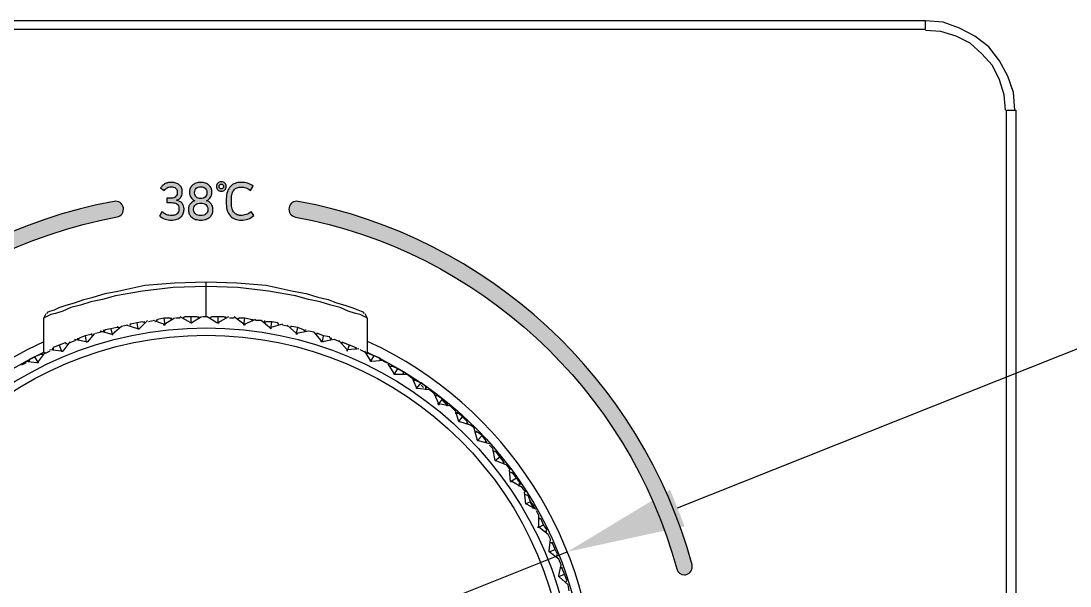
# Model space of a CAD drawing. Extents: x -1640 to -1430, y -4199 to -3902.
# Drawn here: x -1512.86 to -1486.31, y -3999.75 to -3985.44 of the extents above; entities that cross this region are included whole.
import ezdxf

# ---------------------------------------------------------------- set-up
doc = ezdxf.new("R2010")
doc.units = 0
doc.header["$LTSCALE"] = 7
for name, color, linetype in [('D', 2, 'CONTINUOUS'), ('DIM', 2, 'CONTINUOUS'), ('DWG', 7, 'CONTINUOUS')]:
    doc.layers.add(name, color=color, linetype=linetype)

msp = doc.modelspace()

# ---------------------------------------------------------------- hatches: boundary and pattern name
at = {"layer": 'D'}
h = msp.add_hatch(color=256, dxfattribs=at)
h.dxf.hatch_style = 2
edge = h.paths.add_edge_path()
edge.add_spline(control_points=[(-1509.324, -3989.668), (-1509.31, -3989.649), (-1509.295, -3989.631), (-1509.278, -3989.614), (-1509.262, -3989.597), (-1509.242, -3989.582), (-1509.221, -3989.57), (-1509.199, -3989.557), (-1509.174, -3989.548), (-1509.147, -3989.54), (-1509.12, -3989.533), (-1509.089, -3989.529), (-1509.054, -3989.529), (-1509.011, -3989.529), (-1508.972, -3989.535), (-1508.938, -3989.546), (-1508.904, -3989.557), (-1508.875, -3989.573), (-1508.85, -3989.593), (-1508.826, -3989.613), (-1508.807, -3989.638), (-1508.794, -3989.666), (-1508.78, -3989.695), (-1508.774, -3989.727), (-1508.774, -3989.761), (-1508.774, -3989.761), (-1508.774, -3989.774), (-1508.774, -3989.774), (-1508.774, -3989.792), (-1508.776, -3989.811), (-1508.78, -3989.832), (-1508.784, -3989.852), (-1508.792, -3989.872), (-1508.803, -3989.891), (-1508.814, -3989.91), (-1508.829, -3989.927), (-1508.848, -3989.944), (-1508.867, -3989.96), (-1508.891, -3989.973), (-1508.919, -3989.983), (-1508.856, -3989.995), (-1508.81, -3990.019), (-1508.778, -3990.058), (-1508.747, -3990.097), (-1508.731, -3990.143), (-1508.731, -3990.197), (-1508.731, -3990.197), (-1508.731, -3990.216), (-1508.731, -3990.216), (-1508.731, -3990.25), (-1508.737, -3990.284), (-1508.75, -3990.316), (-1508.762, -3990.348), (-1508.782, -3990.377), (-1508.808, -3990.402), (-1508.834, -3990.427), (-1508.867, -3990.447), (-1508.909, -3990.462), (-1508.95, -3990.477), (-1508.999, -3990.485), (-1509.055, -3990.485), (-1509.109, -3990.485), (-1509.161, -3990.477), (-1509.212, -3990.46), (-1509.262, -3990.443), (-1509.309, -3990.417), (-1509.352, -3990.382), (-1509.352, -3990.382), (-1509.289, -3990.28), (-1509.289, -3990.28), (-1509.244, -3990.313), (-1509.204, -3990.336), (-1509.168, -3990.349), (-1509.133, -3990.363), (-1509.096, -3990.369), (-1509.055, -3990.369), (-1509.022, -3990.369), (-1508.993, -3990.365), (-1508.968, -3990.357), (-1508.943, -3990.349), (-1508.922, -3990.338), (-1508.906, -3990.324), (-1508.89, -3990.311), (-1508.878, -3990.294), (-1508.87, -3990.276), (-1508.862, -3990.258), (-1508.859, -3990.238), (-1508.859, -3990.217), (-1508.859, -3990.217), (-1508.859, -3990.201), (-1508.859, -3990.201), (-1508.859, -3990.17), (-1508.864, -3990.144), (-1508.873, -3990.124), (-1508.883, -3990.104), (-1508.897, -3990.088), (-1508.914, -3990.076), (-1508.931, -3990.064), (-1508.951, -3990.055), (-1508.975, -3990.05), (-1508.999, -3990.045), (-1509.024, -3990.043), (-1509.05, -3990.043), (-1509.05, -3990.043), (-1509.165, -3990.043), (-1509.165, -3990.043), (-1509.165, -3990.043), (-1509.165, -3989.932), (-1509.165, -3989.932), (-1509.165, -3989.932), (-1509.055, -3989.932), (-1509.055, -3989.932), (-1509.026, -3989.932), (-1509.002, -3989.927), (-1508.982, -3989.918), (-1508.962, -3989.909), (-1508.946, -3989.898), (-1508.934, -3989.883), (-1508.922, -3989.869), (-1508.914, -3989.852), (-1508.908, -3989.833), (-1508.902, -3989.814), (-1508.9, -3989.795), (-1508.9, -3989.775), (-1508.9, -3989.775), (-1508.9, -3989.765), (-1508.9, -3989.765), (-1508.9, -3989.744), (-1508.904, -3989.726), (-1508.912, -3989.711), (-1508.92, -3989.696), (-1508.931, -3989.684), (-1508.945, -3989.673), (-1508.958, -3989.663), (-1508.975, -3989.655), (-1508.994, -3989.65), (-1509.012, -3989.645), (-1509.032, -3989.643), (-1509.053, -3989.643), (-1509.091, -3989.643), (-1509.125, -3989.65), (-1509.153, -3989.664), (-1509.181, -3989.679), (-1509.208, -3989.703), (-1509.233, -3989.735), (-1509.233, -3989.735), (-1509.324, -3989.668), (-1509.324, -3989.668)], knot_values=[0, 0, 0, 0, 1, 1, 1, 2, 2, 2, 3, 3, 3, 4, 4, 4, 5, 5, 5, 6, 6, 6, 7, 7, 7, 8, 8, 8, 9, 9, 9, 10, 10, 10, 11, 11, 11, 12, 12, 12, 13, 13, 13, 14, 14, 14, 15, 15, 15, 16, 16, 16, 17, 17, 17, 18, 18, 18, 19, 19, 19, 20, 20, 20, 21, 21, 21, 22, 22, 22, 23, 23, 23, 24, 24, 24, 25, 25, 25, 26, 26, 26, 27, 27, 27, 28, 28, 28, 29, 29, 29, 30, 30, 30, 31, 31, 31, 32, 32, 32, 33, 33, 33, 34, 34, 34, 35, 35, 35, 36, 36, 36, 37, 37, 37, 38, 38, 38, 39, 39, 39, 40, 40, 40, 41, 41, 41, 42, 42, 42, 43, 43, 43, 44, 44, 44, 45, 45, 45, 46, 46, 46, 47, 47, 47, 48, 48, 48, 49, 49, 49, 49], degree=3, periodic=0)
h = msp.add_hatch(color=256, dxfattribs=at)
h.dxf.hatch_style = 2
edge = h.paths.add_edge_path()
edge.add_spline(control_points=[(-1508.618, -3990.208), (-1508.618, -3990.183), (-1508.614, -3990.158), (-1508.606, -3990.136), (-1508.598, -3990.113), (-1508.586, -3990.093), (-1508.572, -3990.074), (-1508.557, -3990.056), (-1508.54, -3990.04), (-1508.521, -3990.026), (-1508.502, -3990.012), (-1508.481, -3990.002), (-1508.459, -3989.995), (-1508.503, -3989.974), (-1508.537, -3989.944), (-1508.558, -3989.906), (-1508.58, -3989.869), (-1508.591, -3989.83), (-1508.591, -3989.79), (-1508.591, -3989.79), (-1508.591, -3989.772), (-1508.591, -3989.772), (-1508.591, -3989.739), (-1508.585, -3989.708), (-1508.572, -3989.679), (-1508.56, -3989.649), (-1508.542, -3989.624), (-1508.518, -3989.601), (-1508.494, -3989.579), (-1508.464, -3989.562), (-1508.429, -3989.549), (-1508.394, -3989.536), (-1508.354, -3989.529), (-1508.308, -3989.529), (-1508.264, -3989.529), (-1508.224, -3989.536), (-1508.189, -3989.549), (-1508.153, -3989.562), (-1508.124, -3989.579), (-1508.1, -3989.601), (-1508.076, -3989.624), (-1508.057, -3989.649), (-1508.044, -3989.679), (-1508.032, -3989.708), (-1508.025, -3989.739), (-1508.025, -3989.772), (-1508.025, -3989.772), (-1508.025, -3989.79), (-1508.025, -3989.79), (-1508.025, -3989.83), (-1508.036, -3989.868), (-1508.057, -3989.905), (-1508.079, -3989.942), (-1508.112, -3989.972), (-1508.158, -3989.995), (-1508.112, -3990.009), (-1508.074, -3990.035), (-1508.044, -3990.073), (-1508.013, -3990.112), (-1507.998, -3990.157), (-1507.998, -3990.208), (-1507.998, -3990.208), (-1507.998, -3990.23), (-1507.998, -3990.23), (-1507.998, -3990.267), (-1508.005, -3990.301), (-1508.019, -3990.333), (-1508.034, -3990.364), (-1508.054, -3990.391), (-1508.08, -3990.413), (-1508.107, -3990.435), (-1508.139, -3990.453), (-1508.178, -3990.466), (-1508.216, -3990.478), (-1508.259, -3990.485), (-1508.308, -3990.485), (-1508.357, -3990.485), (-1508.401, -3990.478), (-1508.439, -3990.466), (-1508.477, -3990.453), (-1508.509, -3990.435), (-1508.536, -3990.413), (-1508.562, -3990.391), (-1508.583, -3990.364), (-1508.597, -3990.333), (-1508.611, -3990.301), (-1508.618, -3990.267), (-1508.618, -3990.23), (-1508.618, -3990.23), (-1508.618, -3990.208), (-1508.618, -3990.208)], knot_values=[0, 0, 0, 0, 1, 1, 1, 2, 2, 2, 3, 3, 3, 4, 4, 4, 5, 5, 5, 6, 6, 6, 7, 7, 7, 8, 8, 8, 9, 9, 9, 10, 10, 10, 11, 11, 11, 12, 12, 12, 13, 13, 13, 14, 14, 14, 15, 15, 15, 16, 16, 16, 17, 17, 17, 18, 18, 18, 19, 19, 19, 20, 20, 20, 21, 21, 21, 22, 22, 22, 23, 23, 23, 24, 24, 24, 25, 25, 25, 26, 26, 26, 27, 27, 27, 28, 28, 28, 29, 29, 29, 30, 30, 30, 30], degree=3, periodic=0)
edge = h.paths.add_edge_path()
edge.add_spline(control_points=[(-1508.487, -3990.224), (-1508.487, -3990.268), (-1508.471, -3990.303), (-1508.439, -3990.33), (-1508.407, -3990.357), (-1508.363, -3990.37), (-1508.307, -3990.37), (-1508.251, -3990.37), (-1508.208, -3990.357), (-1508.176, -3990.33), (-1508.145, -3990.303), (-1508.129, -3990.268), (-1508.129, -3990.224), (-1508.129, -3990.224), (-1508.129, -3990.21), (-1508.129, -3990.21), (-1508.129, -3990.159), (-1508.146, -3990.121), (-1508.18, -3990.094), (-1508.213, -3990.067), (-1508.255, -3990.054), (-1508.307, -3990.054), (-1508.332, -3990.054), (-1508.355, -3990.057), (-1508.377, -3990.064), (-1508.399, -3990.07), (-1508.418, -3990.08), (-1508.434, -3990.093), (-1508.45, -3990.107), (-1508.463, -3990.123), (-1508.473, -3990.142), (-1508.482, -3990.162), (-1508.487, -3990.184), (-1508.487, -3990.21), (-1508.487, -3990.21), (-1508.487, -3990.224), (-1508.487, -3990.224)], knot_values=[0, 0, 0, 0, 1, 1, 1, 2, 2, 2, 3, 3, 3, 4, 4, 4, 5, 5, 5, 6, 6, 6, 7, 7, 7, 8, 8, 8, 9, 9, 9, 10, 10, 10, 11, 11, 11, 12, 12, 12, 12], degree=3, periodic=0)
edge = h.paths.add_edge_path()
edge.add_spline(control_points=[(-1508.462, -3989.796), (-1508.462, -3989.842), (-1508.448, -3989.878), (-1508.418, -3989.904), (-1508.388, -3989.929), (-1508.352, -3989.942), (-1508.308, -3989.942), (-1508.264, -3989.942), (-1508.228, -3989.929), (-1508.198, -3989.904), (-1508.169, -3989.878), (-1508.154, -3989.842), (-1508.154, -3989.796), (-1508.154, -3989.796), (-1508.154, -3989.781), (-1508.154, -3989.781), (-1508.154, -3989.738), (-1508.168, -3989.703), (-1508.196, -3989.679), (-1508.225, -3989.654), (-1508.262, -3989.641), (-1508.308, -3989.641), (-1508.354, -3989.641), (-1508.392, -3989.654), (-1508.42, -3989.679), (-1508.448, -3989.703), (-1508.462, -3989.738), (-1508.462, -3989.781), (-1508.462, -3989.781), (-1508.462, -3989.796), (-1508.462, -3989.796)], knot_values=[0, 0, 0, 0, 1, 1, 1, 2, 2, 2, 3, 3, 3, 4, 4, 4, 5, 5, 5, 6, 6, 6, 7, 7, 7, 8, 8, 8, 9, 9, 9, 10, 10, 10, 10], degree=3, periodic=0)
h = msp.add_hatch(color=256, dxfattribs=at)
h.dxf.hatch_style = 2
edge = h.paths.add_edge_path()
edge.add_spline(control_points=[(-1507.66, -3989.634), (-1507.66, -3989.65), (-1507.663, -3989.665), (-1507.669, -3989.68), (-1507.675, -3989.694), (-1507.683, -3989.707), (-1507.695, -3989.718), (-1507.706, -3989.729), (-1507.719, -3989.737), (-1507.734, -3989.744), (-1507.75, -3989.75), (-1507.767, -3989.753), (-1507.786, -3989.753), (-1507.805, -3989.753), (-1507.822, -3989.75), (-1507.837, -3989.744), (-1507.853, -3989.737), (-1507.866, -3989.729), (-1507.877, -3989.718), (-1507.888, -3989.707), (-1507.897, -3989.694), (-1507.903, -3989.68), (-1507.909, -3989.665), (-1507.912, -3989.65), (-1507.912, -3989.634), (-1507.912, -3989.617), (-1507.909, -3989.602), (-1507.903, -3989.587), (-1507.897, -3989.573), (-1507.888, -3989.56), (-1507.877, -3989.549), (-1507.866, -3989.539), (-1507.853, -3989.53), (-1507.837, -3989.524), (-1507.822, -3989.517), (-1507.805, -3989.514), (-1507.786, -3989.514), (-1507.767, -3989.514), (-1507.75, -3989.517), (-1507.734, -3989.524), (-1507.719, -3989.53), (-1507.706, -3989.539), (-1507.695, -3989.549), (-1507.683, -3989.56), (-1507.675, -3989.573), (-1507.669, -3989.587), (-1507.663, -3989.602), (-1507.66, -3989.617), (-1507.66, -3989.634)], knot_values=[0, 0, 0, 0, 1, 1, 1, 2, 2, 2, 3, 3, 3, 4, 4, 4, 5, 5, 5, 6, 6, 6, 7, 7, 7, 8, 8, 8, 9, 9, 9, 10, 10, 10, 11, 11, 11, 12, 12, 12, 13, 13, 13, 14, 14, 14, 15, 15, 15, 16, 16, 16, 16], degree=3, periodic=0)
edge = h.paths.add_edge_path()
edge.add_spline(control_points=[(-1507.842, -3989.635), (-1507.842, -3989.652), (-1507.837, -3989.666), (-1507.827, -3989.677), (-1507.817, -3989.688), (-1507.803, -3989.694), (-1507.786, -3989.694), (-1507.769, -3989.694), (-1507.755, -3989.688), (-1507.745, -3989.677), (-1507.736, -3989.666), (-1507.731, -3989.652), (-1507.731, -3989.635), (-1507.731, -3989.618), (-1507.736, -3989.603), (-1507.745, -3989.592), (-1507.755, -3989.58), (-1507.769, -3989.574), (-1507.786, -3989.574), (-1507.803, -3989.574), (-1507.817, -3989.58), (-1507.827, -3989.592), (-1507.837, -3989.603), (-1507.842, -3989.618), (-1507.842, -3989.635)], knot_values=[0, 0, 0, 0, 1, 1, 1, 2, 2, 2, 3, 3, 3, 4, 4, 4, 5, 5, 5, 6, 6, 6, 7, 7, 7, 8, 8, 8, 8], degree=3, periodic=0)
edge = h.paths.add_edge_path()
edge.add_spline(control_points=[(-1506.96, -3990.367), (-1507.007, -3990.411), (-1507.057, -3990.442), (-1507.112, -3990.459), (-1507.167, -3990.476), (-1507.226, -3990.485), (-1507.288, -3990.485), (-1507.344, -3990.485), (-1507.395, -3990.477), (-1507.44, -3990.46), (-1507.485, -3990.443), (-1507.524, -3990.418), (-1507.557, -3990.383), (-1507.59, -3990.349), (-1507.615, -3990.307), (-1507.633, -3990.256), (-1507.651, -3990.205), (-1507.66, -3990.146), (-1507.66, -3990.077), (-1507.66, -3990.077), (-1507.66, -3989.937), (-1507.66, -3989.937), (-1507.66, -3989.869), (-1507.651, -3989.81), (-1507.633, -3989.76), (-1507.615, -3989.709), (-1507.589, -3989.667), (-1507.556, -3989.632), (-1507.523, -3989.598), (-1507.484, -3989.572), (-1507.439, -3989.555), (-1507.393, -3989.538), (-1507.343, -3989.529), (-1507.288, -3989.529), (-1507.224, -3989.529), (-1507.168, -3989.537), (-1507.12, -3989.553), (-1507.072, -3989.569), (-1507.026, -3989.594), (-1506.982, -3989.628), (-1506.982, -3989.628), (-1507.048, -3989.733), (-1507.048, -3989.733), (-1507.09, -3989.698), (-1507.13, -3989.676), (-1507.168, -3989.664), (-1507.206, -3989.653), (-1507.246, -3989.648), (-1507.288, -3989.648), (-1507.323, -3989.648), (-1507.356, -3989.654), (-1507.385, -3989.666), (-1507.415, -3989.678), (-1507.441, -3989.696), (-1507.463, -3989.721), (-1507.484, -3989.746), (-1507.501, -3989.778), (-1507.513, -3989.816), (-1507.525, -3989.855), (-1507.531, -3989.901), (-1507.531, -3989.954), (-1507.531, -3989.954), (-1507.531, -3990.061), (-1507.531, -3990.061), (-1507.531, -3990.114), (-1507.525, -3990.16), (-1507.513, -3990.198), (-1507.501, -3990.237), (-1507.484, -3990.268), (-1507.463, -3990.293), (-1507.441, -3990.318), (-1507.415, -3990.337), (-1507.385, -3990.349), (-1507.356, -3990.361), (-1507.323, -3990.367), (-1507.288, -3990.367), (-1507.244, -3990.367), (-1507.199, -3990.36), (-1507.154, -3990.346), (-1507.11, -3990.332), (-1507.068, -3990.307), (-1507.03, -3990.269), (-1507.03, -3990.269), (-1506.96, -3990.367), (-1506.96, -3990.367)], knot_values=[0, 0, 0, 0, 1, 1, 1, 2, 2, 2, 3, 3, 3, 4, 4, 4, 5, 5, 5, 6, 6, 6, 7, 7, 7, 8, 8, 8, 9, 9, 9, 10, 10, 10, 11, 11, 11, 12, 12, 12, 13, 13, 13, 14, 14, 14, 15, 15, 15, 16, 16, 16, 17, 17, 17, 18, 18, 18, 19, 19, 19, 20, 20, 20, 21, 21, 21, 22, 22, 22, 23, 23, 23, 24, 24, 24, 25, 25, 25, 26, 26, 26, 27, 27, 27, 28, 28, 28, 28], degree=3, periodic=0)
h = msp.add_hatch(color=256, dxfattribs=at)
h.dxf.hatch_style = 2
edge = h.paths.add_edge_path()
edge.add_spline(control_points=[(-1520.272, -3999.468), (-1520.289, -3999.468), (-1520.307, -3999.465), (-1520.324, -3999.461), (-1520.431, -3999.432), (-1520.495, -3999.322), (-1520.466, -3999.214), (-1519.2, -3994.509), (-1515.288, -3990.897), (-1510.5, -3990.011), (-1510.392, -3989.991), (-1510.286, -3990.063), (-1510.266, -3990.172), (-1510.246, -3990.281), (-1510.318, -3990.386), (-1510.427, -3990.406), (-1515.064, -3991.264), (-1518.852, -3994.763), (-1520.078, -3999.319), (-1520.102, -3999.409), (-1520.183, -3999.468), (-1520.272, -3999.468)], knot_values=[0, 0, 0, 0, 1, 1, 1, 2, 2, 2, 3, 3, 3, 4, 4, 4, 5, 5, 5, 6, 6, 6, 7, 7, 7, 7], degree=3, periodic=0)
h = msp.add_hatch(color=256, dxfattribs=at)
h.dxf.hatch_style = 2
edge = h.paths.add_edge_path()
edge.add_spline(control_points=[(-1496.067, -3999.468), (-1496.156, -3999.468), (-1496.237, -3999.409), (-1496.261, -3999.319), (-1497.487, -3994.763), (-1501.275, -3991.264), (-1505.912, -3990.407), (-1506.021, -3990.386), (-1506.093, -3990.281), (-1506.073, -3990.172), (-1506.053, -3990.063), (-1505.948, -3989.991), (-1505.839, -3990.011), (-1501.051, -3990.897), (-1497.139, -3994.51), (-1495.873, -3999.215), (-1495.844, -3999.322), (-1495.908, -3999.432), (-1496.015, -3999.461), (-1496.032, -3999.466), (-1496.05, -3999.468), (-1496.067, -3999.468)], knot_values=[0, 0, 0, 0, 1, 1, 1, 2, 2, 2, 3, 3, 3, 4, 4, 4, 5, 5, 5, 6, 6, 6, 7, 7, 7, 7], degree=3, periodic=0)

# ---------------------------------------------------------------- linework, layer by layer
for points, knots in [([(-1509.324, -3989.668), (-1509.31, -3989.649), (-1509.295, -3989.631), (-1509.278, -3989.614), (-1509.262, -3989.597), (-1509.242, -3989.582), (-1509.221, -3989.57), (-1509.199, -3989.557), (-1509.174, -3989.548), (-1509.147, -3989.54), (-1509.12, -3989.533), (-1509.089, -3989.529), (-1509.054, -3989.529), (-1509.011, -3989.529), (-1508.972, -3989.535), (-1508.938, -3989.546), (-1508.904, -3989.557), (-1508.875, -3989.573), (-1508.85, -3989.593), (-1508.826, -3989.613), (-1508.807, -3989.638), (-1508.794, -3989.666), (-1508.78, -3989.695), (-1508.774, -3989.727), (-1508.774, -3989.761), (-1508.774, -3989.761), (-1508.774, -3989.774), (-1508.774, -3989.774), (-1508.774, -3989.792), (-1508.776, -3989.811), (-1508.78, -3989.832), (-1508.784, -3989.852), (-1508.792, -3989.872), (-1508.803, -3989.891), (-1508.814, -3989.91), (-1508.829, -3989.927), (-1508.848, -3989.944), (-1508.867, -3989.96), (-1508.891, -3989.973), (-1508.919, -3989.983), (-1508.856, -3989.995), (-1508.81, -3990.019), (-1508.778, -3990.058), (-1508.747, -3990.097), (-1508.731, -3990.143), (-1508.731, -3990.197), (-1508.731, -3990.197), (-1508.731, -3990.216), (-1508.731, -3990.216), (-1508.731, -3990.25), (-1508.737, -3990.284), (-1508.75, -3990.316), (-1508.762, -3990.348), (-1508.782, -3990.377), (-1508.808, -3990.402), (-1508.834, -3990.427), (-1508.867, -3990.447), (-1508.909, -3990.462), (-1508.95, -3990.477), (-1508.999, -3990.485), (-1509.055, -3990.485), (-1509.109, -3990.485), (-1509.161, -3990.477), (-1509.212, -3990.46), (-1509.262, -3990.443), (-1509.309, -3990.417), (-1509.352, -3990.382), (-1509.352, -3990.382), (-1509.289, -3990.28), (-1509.289, -3990.28), (-1509.244, -3990.313), (-1509.204, -3990.336), (-1509.168, -3990.349), (-1509.133, -3990.363), (-1509.096, -3990.369), (-1509.055, -3990.369), (-1509.022, -3990.369), (-1508.993, -3990.365), (-1508.968, -3990.357), (-1508.943, -3990.349), (-1508.922, -3990.338), (-1508.906, -3990.324), (-1508.89, -3990.311), (-1508.878, -3990.294), (-1508.87, -3990.276), (-1508.862, -3990.258), (-1508.859, -3990.238), (-1508.859, -3990.217), (-1508.859, -3990.217), (-1508.859, -3990.201), (-1508.859, -3990.201), (-1508.859, -3990.17), (-1508.864, -3990.144), (-1508.873, -3990.124), (-1508.883, -3990.104), (-1508.897, -3990.088), (-1508.914, -3990.076), (-1508.931, -3990.064), (-1508.951, -3990.055), (-1508.975, -3990.05), (-1508.999, -3990.045), (-1509.024, -3990.043), (-1509.05, -3990.043), (-1509.05, -3990.043), (-1509.165, -3990.043), (-1509.165, -3990.043), (-1509.165, -3990.043), (-1509.165, -3989.932), (-1509.165, -3989.932), (-1509.165, -3989.932), (-1509.055, -3989.932), (-1509.055, -3989.932), (-1509.026, -3989.932), (-1509.002, -3989.927), (-1508.982, -3989.918), (-1508.962, -3989.909), (-1508.946, -3989.898), (-1508.934, -3989.883), (-1508.922, -3989.869), (-1508.914, -3989.852), (-1508.908, -3989.833), (-1508.902, -3989.814), (-1508.9, -3989.795), (-1508.9, -3989.775), (-1508.9, -3989.775), (-1508.9, -3989.765), (-1508.9, -3989.765), (-1508.9, -3989.744), (-1508.904, -3989.726), (-1508.912, -3989.711), (-1508.92, -3989.696), (-1508.931, -3989.684), (-1508.945, -3989.673), (-1508.958, -3989.663), (-1508.975, -3989.655), (-1508.994, -3989.65), (-1509.012, -3989.645), (-1509.032, -3989.643), (-1509.053, -3989.643), (-1509.091, -3989.643), (-1509.125, -3989.65), (-1509.153, -3989.664), (-1509.181, -3989.679), (-1509.208, -3989.703), (-1509.233, -3989.735), (-1509.233, -3989.735), (-1509.324, -3989.668), (-1509.324, -3989.668)], [0, 0, 0, 0, 1, 1, 1, 2, 2, 2, 3, 3, 3, 4, 4, 4, 5, 5, 5, 6, 6, 6, 7, 7, 7, 8, 8, 8, 9, 9, 9, 10, 10, 10, 11, 11, 11, 12, 12, 12, 13, 13, 13, 14, 14, 14, 15, 15, 15, 16, 16, 16, 17, 17, 17, 18, 18, 18, 19, 19, 19, 20, 20, 20, 21, 21, 21, 22, 22, 22, 23, 23, 23, 24, 24, 24, 25, 25, 25, 26, 26, 26, 27, 27, 27, 28, 28, 28, 29, 29, 29, 30, 30, 30, 31, 31, 31, 32, 32, 32, 33, 33, 33, 34, 34, 34, 35, 35, 35, 36, 36, 36, 37, 37, 37, 38, 38, 38, 39, 39, 39, 40, 40, 40, 41, 41, 41, 42, 42, 42, 43, 43, 43, 44, 44, 44, 45, 45, 45, 46, 46, 46, 47, 47, 47, 48, 48, 48, 49, 49, 49, 49]), ([(-1508.618, -3990.208), (-1508.618, -3990.183), (-1508.614, -3990.158), (-1508.606, -3990.136), (-1508.598, -3990.113), (-1508.586, -3990.093), (-1508.572, -3990.074), (-1508.557, -3990.056), (-1508.54, -3990.04), (-1508.521, -3990.026), (-1508.502, -3990.012), (-1508.481, -3990.002), (-1508.459, -3989.995), (-1508.503, -3989.974), (-1508.537, -3989.944), (-1508.558, -3989.906), (-1508.58, -3989.869), (-1508.591, -3989.83), (-1508.591, -3989.79), (-1508.591, -3989.79), (-1508.591, -3989.772), (-1508.591, -3989.772), (-1508.591, -3989.739), (-1508.585, -3989.708), (-1508.572, -3989.679), (-1508.56, -3989.649), (-1508.542, -3989.624), (-1508.518, -3989.601), (-1508.494, -3989.579), (-1508.464, -3989.562), (-1508.429, -3989.549), (-1508.394, -3989.536), (-1508.354, -3989.529), (-1508.308, -3989.529), (-1508.264, -3989.529), (-1508.224, -3989.536), (-1508.189, -3989.549), (-1508.153, -3989.562), (-1508.124, -3989.579), (-1508.1, -3989.601), (-1508.076, -3989.624), (-1508.057, -3989.649), (-1508.044, -3989.679), (-1508.032, -3989.708), (-1508.025, -3989.739), (-1508.025, -3989.772), (-1508.025, -3989.772), (-1508.025, -3989.79), (-1508.025, -3989.79), (-1508.025, -3989.83), (-1508.036, -3989.868), (-1508.057, -3989.905), (-1508.079, -3989.942), (-1508.112, -3989.972), (-1508.158, -3989.995), (-1508.112, -3990.009), (-1508.074, -3990.035), (-1508.044, -3990.073), (-1508.013, -3990.112), (-1507.998, -3990.157), (-1507.998, -3990.208), (-1507.998, -3990.208), (-1507.998, -3990.23), (-1507.998, -3990.23), (-1507.998, -3990.267), (-1508.005, -3990.301), (-1508.019, -3990.333), (-1508.034, -3990.364), (-1508.054, -3990.391), (-1508.08, -3990.413), (-1508.107, -3990.435), (-1508.139, -3990.453), (-1508.178, -3990.466), (-1508.216, -3990.478), (-1508.259, -3990.485), (-1508.308, -3990.485), (-1508.357, -3990.485), (-1508.401, -3990.478), (-1508.439, -3990.466), (-1508.477, -3990.453), (-1508.509, -3990.435), (-1508.536, -3990.413), (-1508.562, -3990.391), (-1508.583, -3990.364), (-1508.597, -3990.333), (-1508.611, -3990.301), (-1508.618, -3990.267), (-1508.618, -3990.23), (-1508.618, -3990.23), (-1508.618, -3990.208), (-1508.618, -3990.208)], [0, 0, 0, 0, 1, 1, 1, 2, 2, 2, 3, 3, 3, 4, 4, 4, 5, 5, 5, 6, 6, 6, 7, 7, 7, 8, 8, 8, 9, 9, 9, 10, 10, 10, 11, 11, 11, 12, 12, 12, 13, 13, 13, 14, 14, 14, 15, 15, 15, 16, 16, 16, 17, 17, 17, 18, 18, 18, 19, 19, 19, 20, 20, 20, 21, 21, 21, 22, 22, 22, 23, 23, 23, 24, 24, 24, 25, 25, 25, 26, 26, 26, 27, 27, 27, 28, 28, 28, 29, 29, 29, 30, 30, 30, 30]), ([(-1508.462, -3989.796), (-1508.462, -3989.842), (-1508.448, -3989.878), (-1508.418, -3989.904), (-1508.388, -3989.929), (-1508.352, -3989.942), (-1508.308, -3989.942), (-1508.264, -3989.942), (-1508.228, -3989.929), (-1508.198, -3989.904), (-1508.169, -3989.878), (-1508.154, -3989.842), (-1508.154, -3989.796), (-1508.154, -3989.796), (-1508.154, -3989.781), (-1508.154, -3989.781), (-1508.154, -3989.738), (-1508.168, -3989.703), (-1508.196, -3989.679), (-1508.225, -3989.654), (-1508.262, -3989.641), (-1508.308, -3989.641), (-1508.354, -3989.641), (-1508.392, -3989.654), (-1508.42, -3989.679), (-1508.448, -3989.703), (-1508.462, -3989.738), (-1508.462, -3989.781), (-1508.462, -3989.781), (-1508.462, -3989.796), (-1508.462, -3989.796)], [0, 0, 0, 0, 1, 1, 1, 2, 2, 2, 3, 3, 3, 4, 4, 4, 5, 5, 5, 6, 6, 6, 7, 7, 7, 8, 8, 8, 9, 9, 9, 10, 10, 10, 10]), ([(-1507.66, -3989.634), (-1507.66, -3989.65), (-1507.663, -3989.665), (-1507.669, -3989.68), (-1507.675, -3989.694), (-1507.683, -3989.707), (-1507.695, -3989.718), (-1507.706, -3989.729), (-1507.719, -3989.737), (-1507.734, -3989.744), (-1507.75, -3989.75), (-1507.767, -3989.753), (-1507.786, -3989.753), (-1507.805, -3989.753), (-1507.822, -3989.75), (-1507.837, -3989.744), (-1507.853, -3989.737), (-1507.866, -3989.729), (-1507.877, -3989.718), (-1507.888, -3989.707), (-1507.897, -3989.694), (-1507.903, -3989.68), (-1507.909, -3989.665), (-1507.912, -3989.65), (-1507.912, -3989.634), (-1507.912, -3989.617), (-1507.909, -3989.602), (-1507.903, -3989.587), (-1507.897, -3989.573), (-1507.888, -3989.56), (-1507.877, -3989.549), (-1507.866, -3989.539), (-1507.853, -3989.53), (-1507.837, -3989.524), (-1507.822, -3989.517), (-1507.805, -3989.514), (-1507.786, -3989.514), (-1507.767, -3989.514), (-1507.75, -3989.517), (-1507.734, -3989.524), (-1507.719, -3989.53), (-1507.706, -3989.539), (-1507.695, -3989.549), (-1507.683, -3989.56), (-1507.675, -3989.573), (-1507.669, -3989.587), (-1507.663, -3989.602), (-1507.66, -3989.617), (-1507.66, -3989.634)], [0, 0, 0, 0, 1, 1, 1, 2, 2, 2, 3, 3, 3, 4, 4, 4, 5, 5, 5, 6, 6, 6, 7, 7, 7, 8, 8, 8, 9, 9, 9, 10, 10, 10, 11, 11, 11, 12, 12, 12, 13, 13, 13, 14, 14, 14, 15, 15, 15, 16, 16, 16, 16]), ([(-1507.842, -3989.635), (-1507.842, -3989.652), (-1507.837, -3989.666), (-1507.827, -3989.677), (-1507.817, -3989.688), (-1507.803, -3989.694), (-1507.786, -3989.694), (-1507.769, -3989.694), (-1507.755, -3989.688), (-1507.745, -3989.677), (-1507.736, -3989.666), (-1507.731, -3989.652), (-1507.731, -3989.635), (-1507.731, -3989.618), (-1507.736, -3989.603), (-1507.745, -3989.592), (-1507.755, -3989.58), (-1507.769, -3989.574), (-1507.786, -3989.574), (-1507.803, -3989.574), (-1507.817, -3989.58), (-1507.827, -3989.592), (-1507.837, -3989.603), (-1507.842, -3989.618), (-1507.842, -3989.635)], [0, 0, 0, 0, 1, 1, 1, 2, 2, 2, 3, 3, 3, 4, 4, 4, 5, 5, 5, 6, 6, 6, 7, 7, 7, 8, 8, 8, 8]), ([(-1506.96, -3990.367), (-1507.007, -3990.411), (-1507.057, -3990.442), (-1507.112, -3990.459), (-1507.167, -3990.476), (-1507.226, -3990.485), (-1507.288, -3990.485), (-1507.344, -3990.485), (-1507.395, -3990.477), (-1507.44, -3990.46), (-1507.485, -3990.443), (-1507.524, -3990.418), (-1507.557, -3990.383), (-1507.59, -3990.349), (-1507.615, -3990.307), (-1507.633, -3990.256), (-1507.651, -3990.205), (-1507.66, -3990.146), (-1507.66, -3990.077), (-1507.66, -3990.077), (-1507.66, -3989.937), (-1507.66, -3989.937), (-1507.66, -3989.869), (-1507.651, -3989.81), (-1507.633, -3989.76), (-1507.615, -3989.709), (-1507.589, -3989.667), (-1507.556, -3989.632), (-1507.523, -3989.598), (-1507.484, -3989.572), (-1507.439, -3989.555), (-1507.393, -3989.538), (-1507.343, -3989.529), (-1507.288, -3989.529), (-1507.224, -3989.529), (-1507.168, -3989.537), (-1507.12, -3989.553), (-1507.072, -3989.569), (-1507.026, -3989.594), (-1506.982, -3989.628), (-1506.982, -3989.628), (-1507.048, -3989.733), (-1507.048, -3989.733), (-1507.09, -3989.698), (-1507.13, -3989.676), (-1507.168, -3989.664), (-1507.206, -3989.653), (-1507.246, -3989.648), (-1507.288, -3989.648), (-1507.323, -3989.648), (-1507.356, -3989.654), (-1507.385, -3989.666), (-1507.415, -3989.678), (-1507.441, -3989.696), (-1507.463, -3989.721), (-1507.484, -3989.746), (-1507.501, -3989.778), (-1507.513, -3989.816), (-1507.525, -3989.855), (-1507.531, -3989.901), (-1507.531, -3989.954), (-1507.531, -3989.954), (-1507.531, -3990.061), (-1507.531, -3990.061), (-1507.531, -3990.114), (-1507.525, -3990.16), (-1507.513, -3990.198), (-1507.501, -3990.237), (-1507.484, -3990.268), (-1507.463, -3990.293), (-1507.441, -3990.318), (-1507.415, -3990.337), (-1507.385, -3990.349), (-1507.356, -3990.361), (-1507.323, -3990.367), (-1507.288, -3990.367), (-1507.244, -3990.367), (-1507.199, -3990.36), (-1507.154, -3990.346), (-1507.11, -3990.332), (-1507.068, -3990.307), (-1507.03, -3990.269), (-1507.03, -3990.269), (-1506.96, -3990.367), (-1506.96, -3990.367)], [0, 0, 0, 0, 1, 1, 1, 2, 2, 2, 3, 3, 3, 4, 4, 4, 5, 5, 5, 6, 6, 6, 7, 7, 7, 8, 8, 8, 9, 9, 9, 10, 10, 10, 11, 11, 11, 12, 12, 12, 13, 13, 13, 14, 14, 14, 15, 15, 15, 16, 16, 16, 17, 17, 17, 18, 18, 18, 19, 19, 19, 20, 20, 20, 21, 21, 21, 22, 22, 22, 23, 23, 23, 24, 24, 24, 25, 25, 25, 26, 26, 26, 27, 27, 27, 28, 28, 28, 28]), ([(-1520.272, -3999.468), (-1520.289, -3999.468), (-1520.307, -3999.465), (-1520.324, -3999.461), (-1520.431, -3999.432), (-1520.495, -3999.322), (-1520.466, -3999.214), (-1519.2, -3994.509), (-1515.288, -3990.897), (-1510.5, -3990.011), (-1510.392, -3989.991), (-1510.286, -3990.063), (-1510.266, -3990.172), (-1510.246, -3990.281), (-1510.318, -3990.386), (-1510.427, -3990.406), (-1515.064, -3991.264), (-1518.852, -3994.763), (-1520.078, -3999.319), (-1520.102, -3999.409), (-1520.183, -3999.468), (-1520.272, -3999.468)], [0, 0, 0, 0, 1, 1, 1, 2, 2, 2, 3, 3, 3, 4, 4, 4, 5, 5, 5, 6, 6, 6, 7, 7, 7, 7]), ([(-1496.067, -3999.468), (-1496.156, -3999.468), (-1496.237, -3999.409), (-1496.261, -3999.319), (-1497.487, -3994.763), (-1501.275, -3991.264), (-1505.912, -3990.407), (-1506.021, -3990.386), (-1506.093, -3990.281), (-1506.073, -3990.172), (-1506.053, -3990.063), (-1505.948, -3989.991), (-1505.839, -3990.011), (-1501.051, -3990.897), (-1497.139, -3994.51), (-1495.873, -3999.215), (-1495.844, -3999.322), (-1495.908, -3999.432), (-1496.015, -3999.461), (-1496.032, -3999.466), (-1496.05, -3999.468), (-1496.067, -3999.468)], [0, 0, 0, 0, 1, 1, 1, 2, 2, 2, 3, 3, 3, 4, 4, 4, 5, 5, 5, 6, 6, 6, 7, 7, 7, 7]), ([(-1508.487, -3990.224), (-1508.487, -3990.268), (-1508.471, -3990.303), (-1508.439, -3990.33), (-1508.407, -3990.357), (-1508.363, -3990.37), (-1508.307, -3990.37), (-1508.251, -3990.37), (-1508.208, -3990.357), (-1508.176, -3990.33), (-1508.145, -3990.303), (-1508.129, -3990.268), (-1508.129, -3990.224), (-1508.129, -3990.224), (-1508.129, -3990.21), (-1508.129, -3990.21), (-1508.129, -3990.159), (-1508.146, -3990.121), (-1508.18, -3990.094), (-1508.213, -3990.067), (-1508.255, -3990.054), (-1508.307, -3990.054), (-1508.332, -3990.054), (-1508.355, -3990.057), (-1508.377, -3990.064), (-1508.399, -3990.07), (-1508.418, -3990.08), (-1508.434, -3990.093), (-1508.45, -3990.107), (-1508.463, -3990.123), (-1508.473, -3990.142), (-1508.482, -3990.162), (-1508.487, -3990.184), (-1508.487, -3990.21), (-1508.487, -3990.21), (-1508.487, -3990.224), (-1508.487, -3990.224)], [0, 0, 0, 0, 1, 1, 1, 2, 2, 2, 3, 3, 3, 4, 4, 4, 5, 5, 5, 6, 6, 6, 7, 7, 7, 8, 8, 8, 9, 9, 9, 10, 10, 10, 11, 11, 11, 12, 12, 12, 12])]:
    msp.add_open_spline(points, degree=3, knots=knots, dxfattribs=at)
at = {"layer": 'DIM', "ltscale": 0.6}
for p, q in [((-1496.242, -3997.776), (-1465.452, -3985.506)), ((-1517.439, -4006.223), (-1499.029, -3998.886))]:
    msp.add_line(p, q, dxfattribs=at)
msp.add_solid([(-1496.427, -3997.311), (-1496.057, -3998.24), (-1499.029, -3998.886)], dxfattribs=at)
at = {"layer": 'DWG'}
for points in [[(-1562.852, -3985.651), (-1489.965, -3985.651), (-1489.965, -3985.442), (-1562.852, -3985.442)], [(-1487.912, -3987.703), (-1487.674, -3987.703), (-1487.674, -4017.334), (-1487.912, -4017.334)], [(-1512.069, -3993.743), (-1512.039, -3993.743)]]:
    msp.add_lwpolyline(points, close=True, dxfattribs=at)
for points in [[(-1487.704, -3987.703), (-1487.734, -3987.257), (-1487.882, -3986.841), (-1488.091, -3986.454), (-1488.358, -3986.097), (-1488.715, -3985.829), (-1489.102, -3985.621), (-1489.519, -3985.472), (-1489.965, -3985.442)], [(-1487.942, -3987.703), (-1487.972, -3987.317), (-1488.091, -3986.93), (-1488.269, -3986.573), (-1488.537, -3986.275), (-1488.834, -3986.008), (-1489.191, -3985.829), (-1489.578, -3985.71), (-1489.965, -3985.68)], [(-1512.188, -3992.85), (-1512.188, -3992.82), (-1512.129, -3992.791), (-1512.01, -3992.761), (-1511.891, -3992.701), (-1511.712, -3992.642), (-1511.504, -3992.582), (-1511.266, -3992.493), (-1511.028, -3992.434), (-1510.73, -3992.344), (-1510.403, -3992.285), (-1509.719, -3992.136), (-1508.975, -3992.077), (-1508.172, -3992.047)], [(-1508.172, -3992.939), (-1508.172, -3992.166), (-1508.172, -3992.047), (-1507.398, -3992.077), (-1506.655, -3992.136), (-1505.97, -3992.285), (-1505.643, -3992.344), (-1505.346, -3992.434), (-1505.078, -3992.493), (-1504.87, -3992.582), (-1504.661, -3992.642), (-1504.483, -3992.701), (-1504.334, -3992.761), (-1504.245, -3992.791), (-1504.185, -3992.82), (-1504.185, -3992.85)], [(-1504.096, -3992.969), (-1504.156, -3992.939), (-1504.275, -3992.88), (-1504.394, -3992.85), (-1504.572, -3992.791), (-1504.78, -3992.701), (-1505.018, -3992.642), (-1505.286, -3992.553), (-1505.584, -3992.493), (-1505.911, -3992.404), (-1506.595, -3992.285), (-1507.369, -3992.196), (-1508.172, -3992.166), (-1509.005, -3992.196), (-1509.778, -3992.285), (-1510.463, -3992.404), (-1510.79, -3992.493), (-1511.087, -3992.553), (-1511.355, -3992.642), (-1511.593, -3992.701), (-1511.801, -3992.791), (-1511.98, -3992.85), (-1512.099, -3992.88), (-1512.218, -3992.939), (-1512.277, -3992.969)], [(-1508.291, -3992.939), (-1508.529, -3993.088), (-1508.559, -3993.088), (-1508.826, -3992.939)], [(-1508.35, -3992.969), (-1508.41, -3992.939), (-1508.559, -3992.939), (-1508.707, -3992.939), (-1508.767, -3992.969)], [(-1508.737, -3992.969), (-1508.737, -3992.939)], [(-1508.559, -3992.939), (-1508.559, -3993.088), (-1508.529, -3993.088)], [(-1508.38, -3992.939), (-1508.35, -3992.939)], [(-1507.607, -3992.939), (-1507.874, -3993.088), (-1507.904, -3993.088), (-1508.142, -3992.939), (-1508.261, -3992.939)], [(-1507.666, -3992.969), (-1507.726, -3992.939), (-1507.874, -3992.939), (-1508.023, -3992.939), (-1508.083, -3992.969)], [(-1508.053, -3992.939), (-1508.023, -3992.939)], [(-1507.874, -3992.939), (-1507.874, -3993.088), (-1507.845, -3993.088)], [(-1507.696, -3992.939), (-1507.666, -3992.939)], [(-1506.922, -3992.999), (-1507.19, -3993.118), (-1507.19, -3993.148), (-1507.22, -3993.118), (-1507.22, -3993.148), (-1507.22, -3993.118), (-1507.458, -3992.939)], [(-1510.165, -3993.148), (-1510.314, -3993.177), (-1510.552, -3993.386), (-1510.849, -3993.296)], [(-1510.373, -3993.207), (-1510.433, -3993.207), (-1510.582, -3993.237), (-1510.73, -3993.267), (-1510.76, -3993.326)], [(-1510.433, -3993.207), (-1510.403, -3993.177)], [(-1509.659, -3993.029), (-1509.868, -3993.237), (-1509.897, -3993.237), (-1510.195, -3993.148)], [(-1509.719, -3993.088), (-1509.778, -3993.058), (-1509.927, -3993.088), (-1510.076, -3993.118), (-1510.106, -3993.148)], [(-1510.076, -3993.118), (-1510.106, -3993.118)], [(-1509.927, -3993.088), (-1509.897, -3993.237), (-1509.868, -3993.237), (-1509.897, -3993.237)], [(-1509.749, -3993.058), (-1509.719, -3993.058)], [(-1509.481, -3993.029), (-1509.63, -3993.058)], [(-1508.975, -3992.969), (-1509.213, -3993.118), (-1509.213, -3993.148), (-1509.243, -3993.148), (-1509.243, -3993.118), (-1509.511, -3993.029)], [(-1509.035, -3992.999), (-1509.094, -3992.969), (-1509.243, -3992.969), (-1509.392, -3992.999), (-1509.451, -3993.058)], [(-1509.421, -3993.029), (-1509.421, -3992.999)], [(-1509.243, -3992.969), (-1509.213, -3993.148), (-1509.243, -3993.118)], [(-1509.064, -3992.969), (-1509.035, -3992.969)], [(-1508.826, -3992.969), (-1508.945, -3992.969)], [(-1507.874, -3993.088), (-1507.904, -3993.088)], [(-1507.458, -3992.969), (-1507.577, -3992.969)], [(-1507.19, -3993.118), (-1507.22, -3993.148), (-1507.19, -3992.969), (-1507.339, -3992.969), (-1507.398, -3992.999)], [(-1507.369, -3992.969), (-1507.339, -3992.969)], [(-1507.22, -3993.148), (-1507.22, -3993.118)], [(-1506.982, -3993.029), (-1507.041, -3992.999), (-1507.19, -3992.969)], [(-1507.012, -3992.999), (-1506.982, -3992.999)], [(-1506.238, -3993.118), (-1506.536, -3993.207), (-1506.536, -3993.237), (-1506.565, -3993.207), (-1506.774, -3993.029), (-1506.922, -3993.029)], [(-1506.536, -3993.207), (-1506.536, -3993.237), (-1506.506, -3993.058), (-1506.655, -3993.058), (-1506.714, -3993.088)], [(-1506.684, -3993.058), (-1506.684, -3993.029)], [(-1506.536, -3993.237), (-1506.565, -3993.207)], [(-1506.327, -3993.148), (-1506.357, -3993.088), (-1506.506, -3993.058)], [(-1506.357, -3993.118), (-1506.327, -3993.118)], [(-1506.089, -3993.177), (-1506.238, -3993.148)], [(-1504.78, -3993.564), (-1504.929, -3993.505), (-1505.227, -3993.564), (-1505.256, -3993.564), (-1505.256, -3993.534), (-1505.435, -3993.326), (-1505.584, -3993.296), (-1505.881, -3993.356), (-1505.881, -3993.386), (-1505.881, -3993.356), (-1506.119, -3993.148)], [(-1505.881, -3993.356), (-1505.851, -3993.356), (-1505.881, -3993.356), (-1505.851, -3993.207), (-1506, -3993.177), (-1506.06, -3993.207)], [(-1506, -3993.177), (-1506.03, -3993.177)], [(-1505.673, -3993.296), (-1505.703, -3993.267), (-1505.851, -3993.207)], [(-1510.998, -3993.356), (-1511.177, -3993.564), (-1511.206, -3993.564), (-1511.504, -3993.505)], [(-1511.028, -3993.415), (-1511.087, -3993.386), (-1511.236, -3993.415), (-1511.385, -3993.475), (-1511.415, -3993.534)], [(-1511.415, -3993.505), (-1511.415, -3993.475)], [(-1511.236, -3993.415), (-1511.206, -3993.564), (-1511.177, -3993.564), (-1511.206, -3993.564)], [(-1511.087, -3993.386), (-1511.058, -3993.356)], [(-1510.82, -3993.326), (-1510.968, -3993.356)], [(-1510.76, -3993.296), (-1510.76, -3993.267)], [(-1510.582, -3993.237), (-1510.552, -3993.386), (-1510.522, -3993.386), (-1510.552, -3993.386)], [(-1505.673, -3993.267), (-1505.643, -3993.267)], [(-1505.197, -3993.564), (-1505.227, -3993.564), (-1505.197, -3993.415), (-1505.346, -3993.356), (-1505.405, -3993.386)], [(-1505.346, -3993.356), (-1505.375, -3993.356)], [(-1505.018, -3993.505), (-1505.048, -3993.445), (-1505.197, -3993.415)], [(-1505.018, -3993.475), (-1504.989, -3993.475)], [(-1511.623, -3993.564), (-1511.801, -3993.802), (-1511.831, -3993.802), (-1512.129, -3993.772)], [(-1511.682, -3993.624), (-1511.742, -3993.594), (-1511.891, -3993.653), (-1512.039, -3993.713), (-1512.039, -3993.772)], [(-1511.891, -3993.653), (-1511.831, -3993.802), (-1511.801, -3993.802), (-1511.831, -3993.802)], [(-1511.712, -3993.624), (-1511.712, -3993.594)], [(-1511.474, -3993.534), (-1511.623, -3993.594)], [(-1505.227, -3993.564), (-1505.256, -3993.534)], [(-1504.304, -3993.743), (-1504.602, -3993.772), (-1504.602, -3993.802), (-1504.602, -3993.772), (-1504.81, -3993.534)], [(-1504.602, -3993.802), (-1504.602, -3993.772), (-1504.602, -3993.802), (-1504.542, -3993.653), (-1504.691, -3993.594), (-1504.751, -3993.594)], [(-1504.721, -3993.594), (-1504.721, -3993.564)], [(-1504.364, -3993.772), (-1504.394, -3993.713), (-1504.542, -3993.653)], [(-1504.394, -3993.713), (-1504.364, -3993.713)], [(-1512.248, -3993.832), (-1512.426, -3994.07), (-1512.426, -3994.1), (-1512.456, -3994.1), (-1512.753, -3994.07)], [(-1512.307, -3993.891), (-1512.367, -3993.891), (-1512.515, -3993.951), (-1512.634, -3994.01), (-1512.664, -3994.07)], [(-1512.515, -3993.951), (-1512.426, -3994.1), (-1512.456, -3994.1)], [(-1512.337, -3993.891), (-1512.337, -3993.862)], [(-1512.129, -3993.802), (-1512.248, -3993.862)], [(-1504.156, -3993.832), (-1504.275, -3993.772)], [(-1503.68, -3994.04), (-1503.977, -3994.07), (-1504.007, -3994.07), (-1504.007, -3994.04), (-1504.156, -3993.802)], [(-1503.977, -3994.07), (-1504.007, -3994.07), (-1503.918, -3993.921), (-1504.066, -3993.862), (-1504.126, -3993.862)], [(-1503.769, -3994.04), (-1503.769, -3993.981), (-1503.918, -3993.921)], [(-1512.724, -3994.1), (-1512.843, -3994.159)], [(-1512.664, -3994.04), (-1512.634, -3994.04)], [(-1512.426, -3994.1), (-1512.426, -3994.07)], [(-1504.007, -3994.07), (-1504.007, -3994.04)], [(-1503.769, -3994.01), (-1503.739, -3994.01)], [(-1503.531, -3994.129), (-1503.68, -3994.07)], [(-1502.966, -3994.486), (-1503.085, -3994.397), (-1503.382, -3994.397), (-1503.412, -3994.397), (-1503.412, -3994.367), (-1503.561, -3994.129)], [(-1503.382, -3994.397), (-1503.412, -3994.397), (-1503.323, -3994.248), (-1503.442, -3994.189), (-1503.501, -3994.189)], [(-1503.471, -3994.189), (-1503.471, -3994.159)], [(-1503.174, -3994.397), (-1503.174, -3994.338), (-1503.323, -3994.248)], [(-1503.412, -3994.397), (-1503.412, -3994.367)], [(-1503.174, -3994.338), (-1503.144, -3994.338)], [(-1501.865, -3995.319), (-1501.984, -3995.2), (-1502.281, -3995.141), (-1502.281, -3995.171), (-1502.281, -3995.141), (-1502.311, -3995.141), (-1502.281, -3995.141), (-1502.4, -3994.873), (-1502.519, -3994.784), (-1502.817, -3994.754), (-1502.847, -3994.754), (-1502.847, -3994.724), (-1502.966, -3994.457)], [(-1502.906, -3994.546), (-1502.906, -3994.516)], [(-1502.817, -3994.754), (-1502.847, -3994.754), (-1502.728, -3994.605), (-1502.876, -3994.546), (-1502.936, -3994.546)], [(-1502.847, -3994.754), (-1502.847, -3994.724)], [(-1502.609, -3994.784), (-1502.609, -3994.695), (-1502.728, -3994.605)], [(-1502.668, -3994.724), (-1502.728, -3994.665)], [(-1502.609, -3994.724), (-1502.579, -3994.724)], [(-1502.281, -3995.141), (-1502.252, -3995.141), (-1502.281, -3995.141), (-1502.192, -3995.022), (-1502.311, -3994.933), (-1502.371, -3994.933)], [(-1502.341, -3994.933), (-1502.341, -3994.903)], [(-1502.073, -3995.2), (-1502.073, -3995.141), (-1502.192, -3995.022)], [(-1502.073, -3995.171), (-1502.192, -3995.052)], [(-1502.073, -3995.141), (-1502.043, -3995.141)], [(-1501.359, -3995.766), (-1501.478, -3995.676), (-1501.776, -3995.587), (-1501.865, -3995.29)], [(-1501.776, -3995.587), (-1501.746, -3995.587), (-1501.776, -3995.587), (-1501.686, -3995.468), (-1501.776, -3995.379), (-1501.865, -3995.379)], [(-1501.805, -3995.379), (-1501.805, -3995.349)], [(-1501.567, -3995.647), (-1501.567, -3995.587), (-1501.686, -3995.468)], [(-1501.567, -3995.617), (-1501.538, -3995.617)], [(-1501.002, -3996.152), (-1501.3, -3996.063), (-1501.389, -3995.766)], [(-1501.3, -3996.063), (-1501.27, -3996.063), (-1501.3, -3996.063), (-1501.181, -3995.944), (-1501.3, -3995.855), (-1501.359, -3995.855)], [(-1501.329, -3995.855), (-1501.329, -3995.825)], [(-1501.091, -3996.123), (-1501.091, -3996.063), (-1501.181, -3995.944)], [(-1501.091, -3996.093), (-1501.062, -3996.093)], [(-1500.467, -3996.807), (-1500.556, -3996.688), (-1500.853, -3996.569), (-1500.913, -3996.271), (-1501.002, -3996.182)], [(-1500.853, -3996.569), (-1500.824, -3996.569), (-1500.853, -3996.569), (-1500.734, -3996.48), (-1500.824, -3996.361), (-1500.913, -3996.331)], [(-1500.853, -3996.361), (-1500.853, -3996.331)], [(-1500.645, -3996.658), (-1500.645, -3996.599), (-1500.734, -3996.48)], [(-1500.645, -3996.628), (-1500.615, -3996.628)], [(-1500.08, -3997.372), (-1500.169, -3997.253), (-1500.437, -3997.104), (-1500.467, -3997.104), (-1500.496, -3996.807)], [(-1500.467, -3997.104), (-1500.437, -3997.104), (-1500.467, -3997.104), (-1500.318, -3997.015), (-1500.407, -3996.896), (-1500.467, -3996.866)], [(-1500.437, -3996.896), (-1500.437, -3996.866)], [(-1500.258, -3997.223), (-1500.229, -3997.134), (-1500.318, -3997.015)], [(-1500.229, -3997.164), (-1500.199, -3997.164)], [(-1499.812, -3997.818), (-1500.08, -3997.67), (-1500.11, -3997.372)], [(-1500.08, -3997.67), (-1500.05, -3997.67), (-1500.08, -3997.67), (-1499.961, -3997.61), (-1500.02, -3997.461), (-1500.11, -3997.432)], [(-1500.05, -3997.461), (-1500.05, -3997.432)], [(-1499.901, -3997.789), (-1499.872, -3997.729), (-1499.961, -3997.61)], [(-1499.901, -3997.759), (-1499.961, -3997.64)], [(-1499.872, -3997.759), (-1499.842, -3997.759)], [(-1498.979, -3999.871), (-1499.009, -3999.722), (-1499.247, -3999.514), (-1499.247, -3999.484), (-1499.187, -3999.217), (-1499.247, -3999.068), (-1499.485, -3998.889), (-1499.485, -3998.86), (-1499.455, -3998.562), (-1499.515, -3998.443), (-1499.753, -3998.265), (-1499.782, -3998.265), (-1499.753, -3998.265), (-1499.753, -3997.967), (-1499.812, -3997.848)], [(-1499.753, -3998.265), (-1499.723, -3998.265), (-1499.753, -3998.265), (-1499.634, -3998.205), (-1499.693, -3998.056), (-1499.753, -3998.027)], [(-1499.723, -3998.056), (-1499.723, -3998.027)], [(-1499.574, -3998.384), (-1499.544, -3998.324), (-1499.634, -3998.205)], [(-1499.574, -3998.354), (-1499.544, -3998.354)], [(-1499.455, -3998.889), (-1499.485, -3998.889), (-1499.336, -3998.83), (-1499.396, -3998.681), (-1499.455, -3998.651)], [(-1499.425, -3998.651), (-1499.396, -3998.651)], [(-1499.485, -3998.889), (-1499.485, -3998.86)], [(-1499.306, -3999.008), (-1499.277, -3998.949), (-1499.336, -3998.83)], [(-1499.277, -3998.979), (-1499.247, -3998.979)], [(-1499.217, -3999.514), (-1499.247, -3999.514), (-1499.098, -3999.455), (-1499.158, -3999.306), (-1499.187, -3999.276)], [(-1499.158, -3999.306), (-1499.158, -3999.276)], [(-1499.247, -3999.514), (-1499.247, -3999.484)], [(-1499.068, -3999.663), (-1499.039, -3999.603), (-1499.098, -3999.455)], [(-1499.068, -3999.633), (-1499.039, -3999.633)]]:
    msp.add_lwpolyline(points, dxfattribs=at)
for points in [[(-1504.156, -3992.85), (-1504.096, -3992.969), (-1504.096, -3993.862), (-1504.096, -3993.832, -0.29331), (-1498.563, -4002.519, -1.81799), (-1512.277, -3993.832), (-1512.277, -3992.969), (-1512.218, -3992.85)], [(-1512.277, -3993.564, 1.828539), (-1498.325, -4002.519, 0.29112), (-1504.066, -3993.564)]]:
    msp.add_lwpolyline(points, format="xyb", dxfattribs=at)
for centre, radius in [((-1508.173, -4002.53), 9.313), ((-1508.17, -4002.503), 9.102)]:
    msp.add_circle(centre, radius, dxfattribs=at)

doc.saveas('drawing.dxf')
